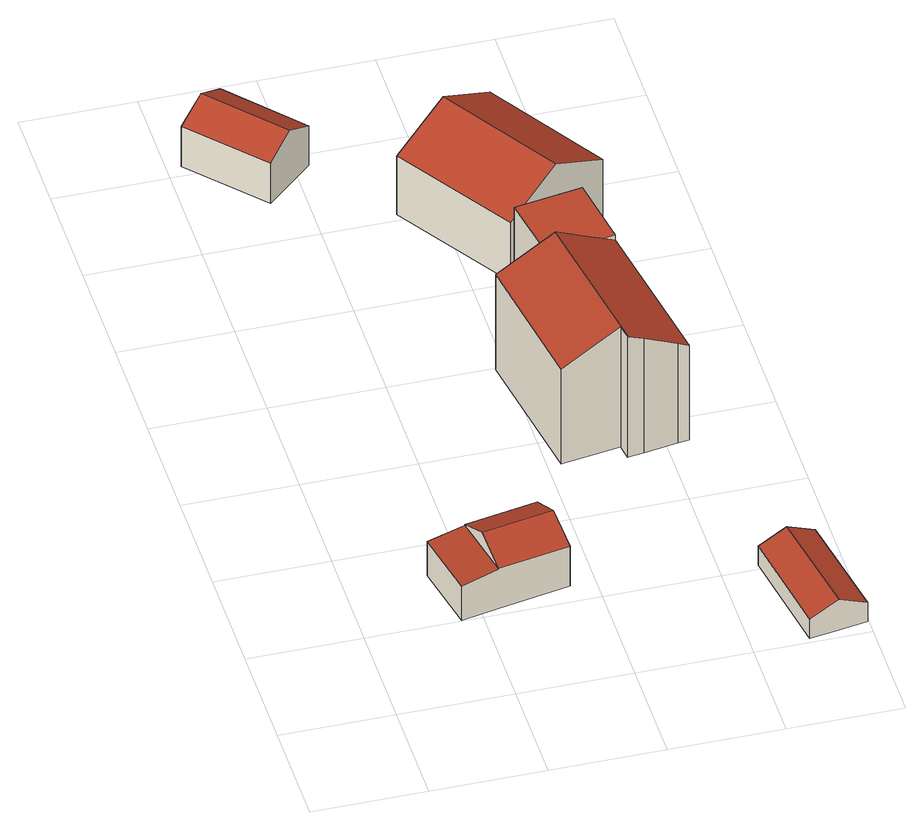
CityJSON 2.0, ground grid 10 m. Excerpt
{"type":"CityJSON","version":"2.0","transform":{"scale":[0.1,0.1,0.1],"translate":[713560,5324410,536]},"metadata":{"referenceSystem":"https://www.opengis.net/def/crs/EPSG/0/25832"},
"CityObjects":{
"building1":{"type":"Building","attributes":{"StandLK":"2014-07-28","Gemeindeschluessel":"09175128","HoeheGrund":"537.020","HoeheDach":"542.669","NiedrigsteTraufeDesGebaeudes":"540.608","Methode":"2000","function":"31001_2000","roofType":"3100","measuredHeight":5.65},"address":[{"country":"Germany","locality":"Moosach","thoroughfareName":"Altenburg 27,29"}],"geometry":[{"type":"Solid","lod":"2","boundaries":[[[[0,1,2,3]],[[4,5,6,7]],[[8,9,10,11,12,4,7]],[[10,0,3,11]],[[12,13,14,5,4]],[[12,11,3,2,14,13]],[[14,2,1,15,16,6,5]],[[9,17,15,1,0,10]],[[7,6,16,15,17,9,8]]]],"semantics":{"surfaces":[{"type":"RoofSurface","Flaeche":"22.342","Dachneigung":"65.236","Dachorientierung":"351.409","Z_MAX":"5.649","Z_MAX_ASL":"542.669","Z_MIN":"4.206","Z_MIN_ASL":"541.226"},{"type":"WallSurface"},{"type":"RoofSurface","Flaeche":"22.309","Dachneigung":"65.236","Dachorientierung":"171.409","Z_MAX":"5.649","Z_MAX_ASL":"542.669","Z_MIN":"4.205","Z_MIN_ASL":"541.225"},{"type":"RoofSurface","Flaeche":"21.242","Dachneigung":"81.315","Dachorientierung":"261.275","Z_MAX":"4.100","Z_MAX_ASL":"541.120","Z_MIN":"3.588","Z_MIN_ASL":"540.608"},{"type":"GroundSurface"}],"values":[[0,1,1,2,3,1,1,1,4]]}}]},
"building2":{"type":"Building","attributes":{"StandLK":"2014-07-28","Gemeindeschluessel":"09175128","HoeheGrund":"539.440","HoeheDach":"545.115","NiedrigsteTraufeDesGebaeudes":"543.642","Methode":"1000","function":"31001_2000","roofType":"3100","measuredHeight":5.67},"address":[{"country":"Germany","locality":"Moosach","thoroughfareName":"Altenburg 27,29"}],"geometry":[{"type":"Solid","lod":"2","boundaries":[[[[18,19,20,21]],[[22,23,24,25]],[[26,24,23,27,18,21]],[[27,28,19,18]],[[28,22,25,29,20,19]],[[23,22,28,27]],[[21,20,29,25,24,26]]]],"semantics":{"surfaces":[{"type":"WallSurface"},{"type":"RoofSurface","Flaeche":"27.668","Dachneigung":"62.775","Dachorientierung":"230.603","Z_MAX":"5.675","Z_MAX_ASL":"545.115","Z_MIN":"4.202","Z_MIN_ASL":"543.642"},{"type":"RoofSurface","Flaeche":"27.681","Dachneigung":"62.775","Dachorientierung":"50.603","Z_MAX":"5.675","Z_MAX_ASL":"545.115","Z_MIN":"4.205","Z_MIN_ASL":"543.645"},{"type":"GroundSurface"}],"values":[[0,0,0,1,0,2,3]]}}]},
"building3":{"type":"Building","attributes":{"StandLK":"2014-07-28","Gemeindeschluessel":"09175128","HoeheGrund":"536.490","HoeheDach":"549.249","NiedrigsteTraufeDesGebaeudes":"546.467","Methode":"1000","function":"31001_9998","roofType":"3100","measuredHeight":12.76},"address":[{"country":"Germany","locality":"Moosach","thoroughfareName":"Altenburg 27"}],"geometry":[{"type":"Solid","lod":"2","boundaries":[[[[30,31,32,33,34,35,36,37]],[[38,39,40,41]],[[42,43,30,37,44,45]],[[31,30,43,46]],[[36,35,47,48,49,50]],[[51,44,37,36,50,39,38]],[[32,31,46,52]],[[34,33,53,54]],[[35,34,54,47]],[[51,38,41,55]],[[33,32,52,53]],[[44,51,55,45]],[[39,50,49,40]],[[43,42,45,55,41,40,49,48,47,54,53,52,46]]]],"semantics":{"surfaces":[{"type":"RoofSurface","Flaeche":"87.095","Dachneigung":"62.376","Dachorientierung":"83.120","Z_MAX":"12.759","Z_MAX_ASL":"549.249","Z_MIN":"9.978","Z_MIN_ASL":"546.468"},{"type":"WallSurface"},{"type":"RoofSurface","Flaeche":"78.327","Dachneigung":"62.376","Dachorientierung":"263.120","Z_MAX":"12.759","Z_MAX_ASL":"549.249","Z_MIN":"9.977","Z_MIN_ASL":"546.467"},{"type":"GroundSurface"}],"values":[[0,1,1,1,1,2,1,1,1,1,1,1,1,3]]}}]},
"building4":{"type":"Building","attributes":{"StandLK":"2014-07-28","Gemeindeschluessel":"09175128","HoeheGrund":"536.010","HoeheDach":"539.203","NiedrigsteTraufeDesGebaeudes":"538.006","Methode":"1000","function":"31001_2000","roofType":"3100","measuredHeight":3.19},"address":[{"country":"Germany","locality":"Moosach","thoroughfareName":"Altenburg 27,29"}],"geometry":[{"type":"Solid","lod":"2","boundaries":[[[[56,57,58,59,60,61]],[[57,62,63,58]],[[62,57,56,64]],[[64,56,61,65]],[[65,61,60,66]],[[67,63,62,64,65,66]],[[66,60,59,58,63,67]]]],"semantics":{"surfaces":[{"type":"WallSurface"},{"type":"RoofSurface","Flaeche":"28.655","Dachneigung":"65.126","Dachorientierung":"82.581","Z_MAX":"3.193","Z_MAX_ASL":"539.203","Z_MIN":"2.004","Z_MIN_ASL":"538.014"},{"type":"RoofSurface","Flaeche":"28.619","Dachneigung":"65.126","Dachorientierung":"262.581","Z_MAX":"3.193","Z_MAX_ASL":"539.203","Z_MIN":"1.996","Z_MIN_ASL":"538.006"},{"type":"GroundSurface"}],"values":[[0,0,1,2,0,0,3]]}}]},
"building5":{"type":"Building","attributes":{"StandLK":"2014-07-28","Gemeindeschluessel":"09175128","HoeheGrund":"538.020","HoeheDach":"547.020","NiedrigsteTraufeDesGebaeudes":"547.020","Methode":"3210","function":"31001_2000","roofType":"1000","measuredHeight":9},"address":[{"country":"Germany","locality":"Moosach","thoroughfareName":"Moosach"}],"geometry":[{"type":"Solid","lod":"2","boundaries":[[[[68,69,70,71]],[[72,73,74,75]],[[76,77,78,79]],[[71,70,77,76]],[[75,74,69,68]],[[80,81,73,72]],[[76,79,80,72,75,68,71]],[[79,78,81,80]],[[74,73,81,78,77,70,69]]]],"semantics":{"surfaces":[{"type":"WallSurface"},{"type":"RoofSurface","Flaeche":"39.495","Dachneigung":"90.0","Dachorientierung":"-1.000","Z_MAX":"9.000","Z_MAX_ASL":"547.020","Z_MIN":"9.000","Z_MIN_ASL":"547.020"},{"type":"GroundSurface"}],"values":[[0,0,0,0,0,0,1,0,2]]}}]},
"building6":{"type":"Building","attributes":{"StandLK":"2014-07-28","Gemeindeschluessel":"09175128","HoeheGrund":"538.050","HoeheDach":"547.131","NiedrigsteTraufeDesGebaeudes":"544.182","Methode":"1000","function":"31001_9998","roofType":"3100","measuredHeight":9.08},"address":[{"country":"Germany","locality":"Moosach","thoroughfareName":"Altenburg 29"}],"geometry":[{"type":"Solid","lod":"2","boundaries":[[[[82,83,84,85]],[[83,82,86,87]],[[86,82,85,88,89,90]],[[91,84,83,87,92,93]],[[92,90,89,93]],[[87,86,90,92]],[[93,89,88,85,84,91]]]],"semantics":{"surfaces":[{"type":"WallSurface"},{"type":"RoofSurface","Flaeche":"78.112","Dachneigung":"61.821","Dachorientierung":"60.181","Z_MAX":"9.081","Z_MAX_ASL":"547.131","Z_MIN":"6.132","Z_MIN_ASL":"544.182"},{"type":"RoofSurface","Flaeche":"78.184","Dachneigung":"61.821","Dachorientierung":"240.181","Z_MAX":"9.081","Z_MAX_ASL":"547.131","Z_MIN":"6.132","Z_MIN_ASL":"544.182"},{"type":"GroundSurface"}],"values":[[0,1,0,0,0,2,3]]}}]}
},
"vertices":[
[169,138,67],[164,169,52],[100,157,52],[106,126,67],[79,89,46],[67,151,46],[67,151,10],[79,89,10],[112,96,10],[175,108,10],[175,108,52],[112,96,52],[112,96,51],[106,126,51],[100,157,51],[164,169,10],[100,157,10],[169,138,10],
[60,609,76],[2,673,76],[2,673,34],[60,609,34],[45,711,76],[102,647,76],[102,647,34],[45,711,34],[81,628,34],[81,628,91],[24,692,91],[24,692,34],
[278,260,126],[308,265,110],[318,266,105],[295,410,105],[274,406,116],[244,402,131],[242,401,132],[265,258,132],[210,264,105],[190,393,105],[190,393,5],[210,264,5],[265,258,5],[278,260,5],[264,258,132],[264,258,5],[308,265,5],[244,402,5],[242,401,5],[236,400,5],[236,400,129],[262,272,132],[318,266,5],[295,410,5],[274,406,5],[262,272,5],
[357,109,32],[382,113,20],[382,113,0],[357,109,0],[332,105,0],[332,105,20],[399,13,20],[399,13,0],[374,9,32],[348,5,20],[348,5,0],[374,9,0],
[236,400,110],[236,400,20],[244,402,20],[244,402,110],[229,466,110],[229,466,20],[225,465,20],[225,465,110],[274,406,110],[274,406,20],[295,410,20],[295,410,110],[285,475,110],[285,475,20],
[253,643,82],[319,537,82],[319,537,20],[253,643,20],[206,614,111],[272,508,111],[206,614,20],[159,585,20],[159,585,82],[272,508,20],[226,479,82],[226,479,20]
]}
